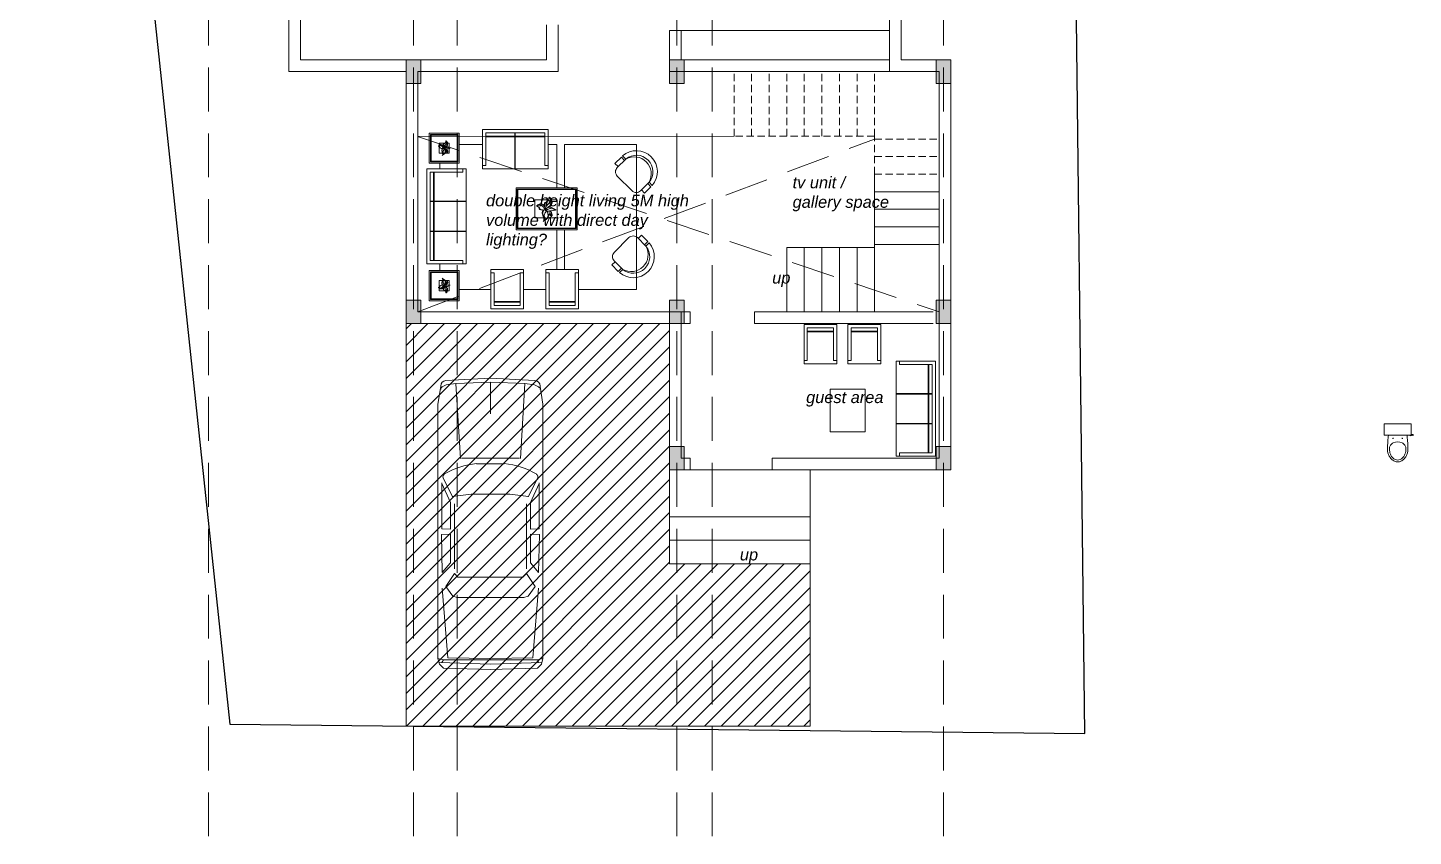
# Model space of a CAD drawing. Header units: millimetres. Extents: x 183967 to 694302, y -13937 to 57963.
# Drawn here: x 331391 to 355049, y 6747 to 20551 of the extents above; entities that cross this region are included whole.
import ezdxf

# ---------------------------------------------------------------- set-up
doc = ezdxf.new("R2010")
doc.units = ezdxf.units.MM
doc.header["$MEASUREMENT"] = 0
doc.linetypes.add('DASHED', pattern=[0.75, 0.5, -0.25])
doc.layers.add('FURNITURE', color=253, linetype='Continuous', lineweight=5)
doc.layers.add('OP-MOB-MOVIL', color=8, linetype='Continuous')
doc.styles.get("Standard").update_dxf_attribs({"font": 'arial.ttf'})

# ---------------------------------------------------------------- blocks, each defined once
blk = doc.blocks.new('A$C250B5F84')
at = {"layer": 'FURNITURE', "color": 251, "true_color": 0x636466}
for p, q in [((-2.629, 0.82), (-2.629, 1.491)), ((-2.629, 1.491), (-1.512, 1.491)), ((-2.573, 0.876), (-2.573, 1.435)), ((-2.573, 1.435), (-2.078, 1.435)), ((-2.078, 0.82), (-2.078, 1.435)), ((-2.071, 0.82), (-2.071, 1.435)), ((-2.071, 1.435), (-1.568, 1.435)), ((-1.568, 1.435), (-1.568, 0.876)), ((-1.512, 1.491), (-1.512, 0.82)), ((-3.383, 1.207), (-3.385, 1.206)), ((-3.385, 1.206), (-3.378, 1.202)), ((-3.378, 1.214), (-3.383, 1.207)), ((-3.37, 1.219), (-3.378, 1.214)), ((-3.378, 1.202), (-3.371, 1.201)), ((-3.364, 1.217), (-3.371, 1.212)), ((-3.371, 1.212), (-3.371, 1.211)), ((-3.371, 1.201), (-3.364, 1.199)), ((-3.363, 1.225), (-3.37, 1.219)), ((-3.344, 1.217), (-3.364, 1.217)), ((-3.364, 1.199), (-3.361, 1.192)), ((-3.357, 1.228), (-3.363, 1.225)), ((-3.361, 1.192), (-3.357, 1.179)), ((-3.349, 1.23), (-3.357, 1.228)), ((-3.342, 1.229), (-3.349, 1.23)), ((-3.338, 1.216), (-3.344, 1.217)), ((-3.334, 1.228), (-3.342, 1.229)), ((-3.331, 1.212), (-3.338, 1.216)), ((-3.328, 1.226), (-3.334, 1.228)), ((-3.324, 1.207), (-3.331, 1.212)), ((-3.321, 1.222), (-3.328, 1.226)), ((-3.318, 1.2), (-3.324, 1.207)), ((-3.314, 1.217), (-3.321, 1.222)), ((-3.309, 1.187), (-3.318, 1.2)), ((-3.303, 1.203), (-3.314, 1.217)), ((-3.302, 1.181), (-3.309, 1.187)), ((-3.304, 1.221), (-3.305, 1.215)), ((-3.305, 1.215), (-3.304, 1.208)), ((-3.303, 1.229), (-3.304, 1.221)), ((-3.304, 1.208), (-3.303, 1.2)), ((-3.302, 1.236), (-3.303, 1.229)), ((-3.296, 1.183), (-3.303, 1.203)), ((-3.303, 1.2), (-3.302, 1.196)), ((-3.296, 1.243), (-3.302, 1.236)), ((-3.276, 1.256), (-3.296, 1.243)), ((-3.294, 1.176), (-3.296, 1.183)), ((-3.264, 1.195), (-3.291, 1.177)), ((-3.291, 1.186), (-3.287, 1.193)), ((-3.287, 1.193), (-3.277, 1.214)), ((-3.277, 1.214), (-3.273, 1.22)), ((-3.27, 1.259), (-3.276, 1.256)), ((-3.273, 1.22), (-3.266, 1.227)), ((-3.273, 1.189), (-3.267, 1.196)), ((-3.263, 1.265), (-3.27, 1.259)), ((-3.267, 1.196), (-3.247, 1.209)), ((-3.266, 1.227), (-3.26, 1.232)), ((-3.257, 1.197), (-3.264, 1.195)), ((-3.258, 1.285), (-3.263, 1.272)), ((-3.263, 1.272), (-3.263, 1.265)), ((-3.26, 1.232), (-3.254, 1.239)), ((-3.257, 1.292), (-3.258, 1.285)), ((-3.254, 1.299), (-3.257, 1.292)), ((-3.243, 1.197), (-3.257, 1.197)), ((-3.248, 1.294), (-3.254, 1.298)), ((-3.254, 1.239), (-3.251, 1.246)), ((-3.251, 1.246), (-3.25, 1.253)), ((-3.248, 1.26), (-3.25, 1.265)), ((-3.25, 1.253), (-3.248, 1.26)), ((-3.242, 1.28), (-3.248, 1.294)), ((-3.247, 1.209), (-3.241, 1.216)), ((-3.19, 1.167), (-3.243, 1.197)), ((-3.239, 1.274), (-3.242, 1.28)), ((-3.241, 1.216), (-3.235, 1.224)), ((-3.236, 1.267), (-3.239, 1.274)), ((-3.232, 1.254), (-3.236, 1.267)), ((-3.235, 1.224), (-3.232, 1.237)), ((-3.232, 1.237), (-3.232, 1.254)), ((-2.573, 1.379), (-2.078, 1.379)), ((-2.573, 1.365), (-2.078, 1.365)), ((-2.071, 1.379), (-1.568, 1.379)), ((-2.071, 1.365), (-1.568, 1.365)), ((-3.357, 1.179), (-3.35, 1.173)), ((-3.35, 1.173), (-3.338, 1.169)), ((-3.338, 1.169), (-3.323, 1.167)), ((-3.325, 1.147), (-3.328, 1.14)), ((-3.328, 1.14), (-3.328, 1.133)), ((-3.328, 1.133), (-3.323, 1.12)), ((-3.322, 1.153), (-3.325, 1.147)), ((-3.323, 1.167), (-3.31, 1.169)), ((-3.323, 1.12), (-3.32, 1.113)), ((-3.318, 1.161), (-3.322, 1.153)), ((-3.32, 1.113), (-3.319, 1.106)), ((-3.319, 1.106), (-3.315, 1.1)), ((-3.311, 1.166), (-3.318, 1.161)), ((-3.312, 1.053), (-3.318, 1.048)), ((-3.315, 1.1), (-3.313, 1.086)), ((-3.313, 1.086), (-3.311, 1.08)), ((-3.309, 1.06), (-3.312, 1.053)), ((-3.304, 1.169), (-3.311, 1.166)), ((-3.311, 1.08), (-3.309, 1.066)), ((-3.31, 1.169), (-3.303, 1.169)), ((-3.309, 1.057), (-3.31, 1.056)), ((-3.309, 1.066), (-3.309, 1.06)), ((-3.302, 1.063), (-3.309, 1.057)), ((-3.304, 1.12), (-3.305, 1.113)), ((-3.305, 1.113), (-3.305, 1.106)), ((-3.305, 1.106), (-3.303, 1.1)), ((-3.298, 1.133), (-3.304, 1.12)), ((-3.303, 1.169), (-3.295, 1.173)), ((-3.303, 1.1), (-3.301, 1.086)), ((-3.295, 1.174), (-3.302, 1.181)), ((-3.301, 1.064), (-3.302, 1.063)), ((-3.301, 1.086), (-3.301, 1.084)), ((-3.294, 1.07), (-3.301, 1.064)), ((-3.293, 1.14), (-3.298, 1.133)), ((-3.295, 1.173), (-3.292, 1.176)), ((-3.295, 1.173), (-3.294, 1.167)), ((-3.294, 1.167), (-3.29, 1.153)), ((-3.287, 1.074), (-3.294, 1.07)), ((-3.291, 1.177), (-3.293, 1.176)), ((-3.293, 1.176), (-3.29, 1.169)), ((-3.293, 1.174), (-3.287, 1.168)), ((-3.29, 1.147), (-3.293, 1.14)), ((-3.29, 1.174), (-3.276, 1.172)), ((-3.29, 1.169), (-3.279, 1.156)), ((-3.29, 1.153), (-3.29, 1.147)), ((-3.287, 1.168), (-3.281, 1.162)), ((-3.274, 1.087), (-3.287, 1.074)), ((-3.281, 1.162), (-3.274, 1.158)), ((-3.279, 1.156), (-3.273, 1.148)), ((-3.276, 1.172), (-3.27, 1.173)), ((-3.274, 1.158), (-3.267, 1.157)), ((-3.272, 1.094), (-3.274, 1.087)), ((-3.273, 1.148), (-3.271, 1.141)), ((-3.269, 1.101), (-3.272, 1.094)), ((-3.271, 1.141), (-3.27, 1.134)), ((-3.27, 1.173), (-3.262, 1.176)), ((-3.27, 1.134), (-3.267, 1.128)), ((-3.266, 1.114), (-3.269, 1.101)), ((-3.267, 1.157), (-3.26, 1.157)), ((-3.267, 1.128), (-3.267, 1.121)), ((-3.267, 1.121), (-3.266, 1.114)), ((-3.263, 1.122), (-3.264, 1.122)), ((-3.256, 1.121), (-3.263, 1.122)), ((-3.262, 1.176), (-3.255, 1.179)), ((-3.26, 1.157), (-3.252, 1.158)), ((-3.258, 1.143), (-3.256, 1.137)), ((-3.256, 1.137), (-3.25, 1.132)), ((-3.25, 1.119), (-3.256, 1.121)), ((-3.255, 1.179), (-3.248, 1.181)), ((-3.252, 1.158), (-3.245, 1.158)), ((-3.25, 1.152), (-3.243, 1.148)), ((-3.25, 1.132), (-3.243, 1.127)), ((-3.243, 1.112), (-3.25, 1.119)), ((-3.248, 1.181), (-3.242, 1.181)), ((-3.245, 1.158), (-3.19, 1.167)), ((-3.243, 1.148), (-3.238, 1.14)), ((-3.243, 1.127), (-3.238, 1.121)), ((-3.237, 1.105), (-3.243, 1.112)), ((-3.242, 1.181), (-3.235, 1.178)), ((-3.238, 1.14), (-3.235, 1.133)), ((-3.236, 1.099), (-3.237, 1.105)), ((-3.233, 1.105), (-3.236, 1.099)), ((-3.235, 1.133), (-3.233, 1.127)), ((-3.233, 1.127), (-3.232, 1.12)), ((-3.232, 1.112), (-3.233, 1.105)), ((-3.232, 1.12), (-3.232, 1.112)), ((-0.184, 0.987), (-0.238, 1.042)), ((-3.58, -0.801), (-3.58, 0.819)), ((-2.91, 0.819), (-3.58, 0.819)), ((-2.966, 0.763), (-3.524, 0.763)), ((-3.524, 0.763), (-3.524, 0.268)), ((-3.468, 0.763), (-3.468, 0.268)), ((-3.455, 0.763), (-3.455, 0.268)), ((-2.966, 0.763), (-2.966, 0.819)), ((-2.91, 0.268), (-2.91, 0.819)), ((-2.573, 0.876), (-2.629, 0.876)), ((-2.071, 0.82), (-2.629, 0.82)), ((-1.894, 0.82), (-2.078, 0.82)), ((-1.512, 0.82), (-1.894, 0.82)), ((-1.512, 0.876), (-1.568, 0.876)), ((0.268, 0.535), (0.214, 0.59)), ((-2.91, 0.268), (-3.524, 0.268)), ((-3.524, 0.26), (-3.524, 0.268)), ((-2.91, 0.26), (-3.524, 0.26)), ((-3.524, -0.243), (-3.524, 0.26)), ((-3.468, -0.243), (-3.468, 0.26)), ((-3.455, -0.243), (-3.455, 0.26)), ((-2.91, 0.26), (-2.91, 0.268)), ((-2.91, -0.243), (-2.91, 0.26)), ((-1.562, 0.243), (-1.571, 0.232)), ((-1.528, 0.265), (-1.562, 0.243)), ((-1.517, 0.271), (-1.528, 0.265)), ((-1.506, 0.28), (-1.517, 0.271)), ((-1.498, 0.313), (-1.506, 0.291)), ((-1.506, 0.291), (-1.506, 0.28)), ((-1.5, 0.226), (-1.491, 0.237)), ((-1.497, 0.325), (-1.498, 0.313)), ((-1.491, 0.338), (-1.497, 0.325)), ((-1.482, 0.328), (-1.491, 0.336)), ((-1.491, 0.237), (-1.485, 0.248)), ((-1.485, 0.248), (-1.484, 0.259)), ((-1.482, 0.273), (-1.484, 0.28)), ((-1.484, 0.259), (-1.482, 0.273)), ((-1.471, 0.306), (-1.482, 0.328)), ((-1.467, 0.295), (-1.471, 0.306)), ((-1.461, 0.284), (-1.467, 0.295)), ((-1.454, 0.261), (-1.461, 0.284)), ((-1.454, 0.233), (-1.454, 0.261)), ((-1.707, 0.183), (-1.709, 0.181)), ((-1.709, 0.181), (-1.698, 0.176)), ((-1.698, 0.194), (-1.707, 0.183)), ((-1.684, 0.204), (-1.698, 0.194)), ((-1.698, 0.176), (-1.686, 0.174)), ((-1.675, 0.2), (-1.686, 0.193)), ((-1.686, 0.193), (-1.686, 0.191)), ((-1.686, 0.174), (-1.675, 0.17)), ((-1.673, 0.213), (-1.684, 0.204)), ((-1.642, 0.2), (-1.675, 0.2)), ((-1.675, 0.17), (-1.67, 0.159)), ((-1.662, 0.219), (-1.673, 0.213)), ((-1.67, 0.159), (-1.662, 0.137)), ((-1.649, 0.222), (-1.662, 0.219)), ((-1.662, 0.137), (-1.651, 0.127)), ((-1.651, 0.127), (-1.632, 0.121)), ((-1.638, 0.22), (-1.649, 0.222)), ((-1.631, 0.198), (-1.642, 0.2)), ((-1.625, 0.219), (-1.638, 0.22)), ((-1.632, 0.121), (-1.606, 0.116)), ((-1.619, 0.193), (-1.631, 0.198)), ((-1.614, 0.215), (-1.625, 0.219)), ((-1.608, 0.183), (-1.619, 0.193)), ((-1.603, 0.209), (-1.614, 0.215)), ((-1.61, 0.083), (-1.614, 0.072)), ((-1.614, 0.072), (-1.614, 0.061)), ((-1.614, 0.061), (-1.606, 0.038)), ((-1.604, 0.094), (-1.61, 0.083)), ((-1.597, 0.172), (-1.608, 0.183)), ((-1.606, 0.116), (-1.584, 0.12)), ((-1.606, 0.038), (-1.601, 0.027)), ((-1.597, 0.107), (-1.604, 0.094)), ((-1.591, 0.2), (-1.603, 0.209)), ((-1.601, 0.027), (-1.599, 0.016)), ((-1.599, 0.016), (-1.593, 0.005)), ((-1.582, 0.15), (-1.597, 0.172)), ((-1.586, 0.114), (-1.597, 0.107)), ((-1.593, 0.005), (-1.59, -0.018)), ((-1.573, 0.178), (-1.591, 0.2)), ((-1.575, 0.12), (-1.586, 0.114)), ((-1.584, 0.12), (-1.573, 0.12)), ((-1.571, 0.141), (-1.582, 0.15)), ((-1.575, 0.207), (-1.577, 0.196)), ((-1.577, 0.196), (-1.575, 0.185)), ((-1.575, 0.038), (-1.577, 0.027)), ((-1.577, 0.027), (-1.577, 0.016)), ((-1.577, 0.016), (-1.573, 0.005)), ((-1.573, 0.22), (-1.575, 0.207)), ((-1.575, 0.185), (-1.573, 0.172)), ((-1.564, 0.061), (-1.575, 0.038)), ((-1.571, 0.232), (-1.573, 0.22)), ((-1.562, 0.144), (-1.573, 0.178)), ((-1.573, 0.172), (-1.571, 0.165)), ((-1.573, 0.12), (-1.56, 0.127)), ((-1.573, 0.005), (-1.569, -0.018)), ((-1.56, 0.129), (-1.571, 0.141)), ((-1.556, 0.072), (-1.564, 0.061)), ((-1.558, 0.131), (-1.562, 0.144)), ((-1.56, 0.127), (-1.554, 0.131)), ((-1.56, 0.127), (-1.558, 0.116)), ((-1.558, 0.116), (-1.551, 0.094)), ((-1.552, 0.133), (-1.556, 0.131)), ((-1.556, 0.131), (-1.551, 0.12)), ((-1.556, 0.129), (-1.547, 0.118)), ((-1.551, 0.083), (-1.556, 0.072)), ((-1.508, 0.163), (-1.552, 0.133)), ((-1.552, 0.148), (-1.547, 0.161)), ((-1.551, 0.129), (-1.528, 0.126)), ((-1.551, 0.12), (-1.532, 0.098)), ((-1.551, 0.094), (-1.551, 0.083)), ((-1.547, 0.161), (-1.53, 0.194)), ((-1.547, 0.118), (-1.536, 0.109)), ((-1.536, 0.109), (-1.525, 0.101)), ((-1.532, 0.098), (-1.523, 0.085)), ((-1.53, 0.194), (-1.523, 0.206)), ((-1.528, 0.126), (-1.517, 0.127)), ((-1.525, 0.101), (-1.513, 0.1)), ((-1.523, 0.206), (-1.511, 0.217)), ((-1.523, 0.154), (-1.513, 0.165)), ((-1.523, 0.085), (-1.519, 0.074)), ((-1.515, 0.007), (-1.521, -0.005)), ((-1.519, 0.074), (-1.517, 0.062)), ((-1.517, 0.127), (-1.504, 0.131)), ((-1.517, 0.062), (-1.513, 0.051)), ((-1.511, 0.029), (-1.515, 0.007)), ((-1.513, 0.165), (-1.48, 0.187)), ((-1.513, 0.1), (-1.5, 0.1)), ((-1.513, 0.051), (-1.513, 0.04)), ((-1.513, 0.04), (-1.511, 0.029)), ((-1.511, 0.217), (-1.5, 0.226)), ((-1.497, 0.167), (-1.508, 0.163)), ((-1.506, 0.042), (-1.508, 0.042)), ((-1.495, 0.04), (-1.506, 0.042)), ((-1.504, 0.131), (-1.493, 0.137)), ((-1.5, 0.1), (-1.487, 0.101)), ((-1.498, 0.077), (-1.495, 0.066)), ((-1.472, 0.167), (-1.497, 0.167)), ((-1.495, 0.066), (-1.484, 0.059)), ((-1.484, 0.036), (-1.495, 0.04)), ((-1.493, 0.137), (-1.482, 0.141)), ((-1.487, 0.101), (-1.476, 0.101)), ((-1.484, 0.092), (-1.472, 0.085)), ((-1.484, 0.059), (-1.472, 0.049)), ((-1.472, 0.025), (-1.484, 0.036)), ((-1.482, 0.141), (-1.471, 0.141)), ((-1.48, 0.187), (-1.469, 0.198)), ((-1.476, 0.101), (-1.385, 0.117)), ((-1.385, 0.117), (-1.472, 0.167)), ((-1.472, 0.085), (-1.465, 0.072)), ((-1.472, 0.049), (-1.465, 0.04)), ((-1.463, 0.014), (-1.472, 0.025)), ((-1.471, 0.141), (-1.459, 0.135)), ((-1.469, 0.198), (-1.459, 0.211)), ((-1.465, 0.072), (-1.459, 0.061)), ((-1.461, 0.003), (-1.463, 0.014)), ((-1.456, 0.014), (-1.461, 0.003)), ((-1.459, 0.211), (-1.454, 0.233)), ((-1.459, 0.061), (-1.456, 0.049)), ((-1.456, 0.049), (-1.454, 0.038)), ((-1.454, 0.025), (-1.456, 0.014)), ((-1.454, 0.038), (-1.454, 0.025)), ((-1.588, -0.073), (-1.597, -0.081)), ((-1.59, -0.018), (-1.586, -0.029)), ((-1.582, -0.062), (-1.588, -0.073)), ((-1.586, -0.029), (-1.582, -0.051)), ((-1.582, -0.066), (-1.584, -0.068)), ((-1.582, -0.051), (-1.582, -0.062)), ((-1.571, -0.057), (-1.582, -0.066)), ((-1.569, -0.055), (-1.571, -0.057)), ((-1.569, -0.018), (-1.569, -0.021)), ((-1.558, -0.045), (-1.569, -0.055)), ((-1.547, -0.038), (-1.558, -0.045)), ((-1.525, -0.016), (-1.547, -0.038)), ((-1.521, -0.005), (-1.525, -0.016)), ((-2.91, -0.243), (-3.524, -0.243)), ((-3.524, -0.25), (-3.524, -0.243)), ((-3.524, -0.745), (-3.524, -0.25)), ((-2.91, -0.25), (-3.524, -0.25)), ((-3.468, -0.745), (-3.468, -0.25)), ((-3.455, -0.745), (-3.455, -0.25)), ((-2.91, -0.25), (-2.91, -0.243)), ((-2.91, -0.25), (-2.91, -0.801)), ((0.214, -0.445), (0.16, -0.5)), ((-3.376, -0.801), (-3.58, -0.801)), ((-2.966, -0.745), (-3.524, -0.745)), ((-2.91, -0.801), (-3.376, -0.801)), ((-2.966, -0.745), (-2.966, -0.801)), ((-2.49, -1.571), (-2.49, -0.9)), ((-2.49, -0.9), (-1.931, -0.9)), ((-1.931, -0.9), (-1.931, -1.571)), ((-1.55, -1.571), (-1.55, -0.9)), ((-1.55, -0.9), (-0.991, -0.9)), ((-0.991, -0.9), (-0.991, -1.571)), ((-0.237, -0.897), (-0.292, -0.952)), ((-3.361, -1.192), (-3.357, -1.179)), ((-3.357, -1.179), (-3.35, -1.173)), ((-3.35, -1.173), (-3.338, -1.169)), ((-3.338, -1.169), (-3.323, -1.167)), ((-3.328, -1.133), (-3.323, -1.12)), ((-3.328, -1.14), (-3.328, -1.133)), ((-3.325, -1.147), (-3.328, -1.14)), ((-3.322, -1.153), (-3.325, -1.147)), ((-3.323, -1.12), (-3.32, -1.113)), ((-3.323, -1.167), (-3.31, -1.169)), ((-3.318, -1.161), (-3.322, -1.153)), ((-3.32, -1.113), (-3.319, -1.106)), ((-3.319, -1.106), (-3.315, -1.1)), ((-3.312, -1.053), (-3.318, -1.048)), ((-3.311, -1.166), (-3.318, -1.161)), ((-3.315, -1.1), (-3.313, -1.086)), ((-3.313, -1.086), (-3.311, -1.08)), ((-3.309, -1.06), (-3.312, -1.053)), ((-3.311, -1.08), (-3.309, -1.066)), ((-3.304, -1.169), (-3.311, -1.166)), ((-3.309, -1.057), (-3.31, -1.056)), ((-3.31, -1.169), (-3.303, -1.169)), ((-3.302, -1.063), (-3.309, -1.057)), ((-3.309, -1.066), (-3.309, -1.06)), ((-3.302, -1.181), (-3.309, -1.187)), ((-3.305, -1.106), (-3.303, -1.1)), ((-3.305, -1.113), (-3.305, -1.106)), ((-3.304, -1.12), (-3.305, -1.113)), ((-3.298, -1.133), (-3.304, -1.12)), ((-3.303, -1.1), (-3.301, -1.086)), ((-3.303, -1.169), (-3.295, -1.173)), ((-3.301, -1.064), (-3.302, -1.063)), ((-3.295, -1.174), (-3.302, -1.181)), ((-3.294, -1.07), (-3.301, -1.064)), ((-3.301, -1.086), (-3.301, -1.084)), ((-3.293, -1.14), (-3.298, -1.133)), ((-3.294, -1.176), (-3.296, -1.183)), ((-3.295, -1.173), (-3.294, -1.167)), ((-3.295, -1.173), (-3.292, -1.176)), ((-3.287, -1.074), (-3.294, -1.07)), ((-3.294, -1.167), (-3.29, -1.153)), ((-3.29, -1.147), (-3.293, -1.14)), ((-3.293, -1.174), (-3.287, -1.168)), ((-3.293, -1.176), (-3.29, -1.169)), ((-3.291, -1.177), (-3.293, -1.176)), ((-3.264, -1.195), (-3.291, -1.177)), ((-3.29, -1.153), (-3.29, -1.147)), ((-3.29, -1.169), (-3.279, -1.156)), ((-3.29, -1.174), (-3.276, -1.172)), ((-3.274, -1.087), (-3.287, -1.074)), ((-3.287, -1.168), (-3.281, -1.162)), ((-3.281, -1.162), (-3.274, -1.158)), ((-3.279, -1.156), (-3.273, -1.148)), ((-3.276, -1.172), (-3.27, -1.173)), ((-3.272, -1.094), (-3.274, -1.087)), ((-3.274, -1.158), (-3.267, -1.157)), ((-3.273, -1.148), (-3.271, -1.141)), ((-3.269, -1.101), (-3.272, -1.094)), ((-3.271, -1.141), (-3.27, -1.134)), ((-3.27, -1.134), (-3.267, -1.128)), ((-3.27, -1.173), (-3.262, -1.176)), ((-3.266, -1.114), (-3.269, -1.101)), ((-3.267, -1.121), (-3.266, -1.114)), ((-3.267, -1.128), (-3.267, -1.121)), ((-3.267, -1.157), (-3.26, -1.157)), ((-3.263, -1.122), (-3.264, -1.122)), ((-3.256, -1.121), (-3.263, -1.122)), ((-3.262, -1.176), (-3.255, -1.179)), ((-3.26, -1.157), (-3.252, -1.158)), ((-3.258, -1.143), (-3.256, -1.137)), ((-3.25, -1.119), (-3.256, -1.121)), ((-3.256, -1.137), (-3.25, -1.132)), ((-3.255, -1.179), (-3.248, -1.181)), ((-3.252, -1.158), (-3.245, -1.158)), ((-3.243, -1.112), (-3.25, -1.119)), ((-3.25, -1.132), (-3.243, -1.127)), ((-3.25, -1.152), (-3.243, -1.148)), ((-3.248, -1.181), (-3.242, -1.181)), ((-3.245, -1.158), (-3.19, -1.167)), ((-3.237, -1.105), (-3.243, -1.112)), ((-3.243, -1.127), (-3.238, -1.121)), ((-3.243, -1.148), (-3.238, -1.14)), ((-3.19, -1.167), (-3.243, -1.197)), ((-3.242, -1.181), (-3.235, -1.178)), ((-3.238, -1.14), (-3.235, -1.133)), ((-3.236, -1.099), (-3.237, -1.105)), ((-3.233, -1.105), (-3.236, -1.099)), ((-3.235, -1.133), (-3.233, -1.127)), ((-3.232, -1.112), (-3.233, -1.105)), ((-3.233, -1.127), (-3.232, -1.12)), ((-3.232, -1.12), (-3.232, -1.112)), ((-2.49, -0.956), (-2.434, -0.956)), ((-2.434, -1.515), (-2.434, -0.956)), ((-1.987, -0.956), (-1.987, -1.515)), ((-1.987, -0.956), (-1.931, -0.956)), ((-1.55, -0.956), (-1.494, -0.956)), ((-1.494, -1.515), (-1.494, -0.956)), ((-1.047, -0.956), (-1.047, -1.515)), ((-1.047, -0.956), (-0.991, -0.956)), ((-3.385, -1.206), (-3.378, -1.202)), ((-3.383, -1.207), (-3.385, -1.206)), ((-3.378, -1.214), (-3.383, -1.207)), ((-3.378, -1.202), (-3.371, -1.201)), ((-3.37, -1.219), (-3.378, -1.214)), ((-3.371, -1.201), (-3.364, -1.199)), ((-3.371, -1.212), (-3.371, -1.211)), ((-3.364, -1.217), (-3.371, -1.212)), ((-3.363, -1.225), (-3.37, -1.219)), ((-3.364, -1.199), (-3.361, -1.192)), ((-3.344, -1.217), (-3.364, -1.217)), ((-3.357, -1.228), (-3.363, -1.225)), ((-3.349, -1.23), (-3.357, -1.228)), ((-3.342, -1.229), (-3.349, -1.23)), ((-3.338, -1.216), (-3.344, -1.217)), ((-3.334, -1.228), (-3.342, -1.229)), ((-3.331, -1.212), (-3.338, -1.216)), ((-3.328, -1.226), (-3.334, -1.228)), ((-3.324, -1.207), (-3.331, -1.212)), ((-3.321, -1.222), (-3.328, -1.226)), ((-3.318, -1.2), (-3.324, -1.207)), ((-3.314, -1.217), (-3.321, -1.222)), ((-3.309, -1.187), (-3.318, -1.2)), ((-3.303, -1.203), (-3.314, -1.217)), ((-3.305, -1.215), (-3.304, -1.208)), ((-3.304, -1.221), (-3.305, -1.215)), ((-3.304, -1.208), (-3.303, -1.2)), ((-3.303, -1.229), (-3.304, -1.221)), ((-3.296, -1.183), (-3.303, -1.203)), ((-3.303, -1.2), (-3.302, -1.196)), ((-3.302, -1.236), (-3.303, -1.229)), ((-3.296, -1.243), (-3.302, -1.236)), ((-3.276, -1.256), (-3.296, -1.243)), ((-3.291, -1.186), (-3.287, -1.193)), ((-3.287, -1.193), (-3.277, -1.214)), ((-3.277, -1.214), (-3.273, -1.22)), ((-3.27, -1.259), (-3.276, -1.256)), ((-3.273, -1.189), (-3.267, -1.196)), ((-3.273, -1.22), (-3.266, -1.227)), ((-3.263, -1.265), (-3.27, -1.259)), ((-3.267, -1.196), (-3.247, -1.209)), ((-3.266, -1.227), (-3.26, -1.232)), ((-3.257, -1.197), (-3.264, -1.195)), ((-3.263, -1.272), (-3.263, -1.265)), ((-3.258, -1.285), (-3.263, -1.272)), ((-3.26, -1.232), (-3.254, -1.239)), ((-3.257, -1.292), (-3.258, -1.285)), ((-3.243, -1.197), (-3.257, -1.197)), ((-3.254, -1.299), (-3.257, -1.292)), ((-3.254, -1.239), (-3.251, -1.246)), ((-3.248, -1.294), (-3.254, -1.298)), ((-3.251, -1.246), (-3.25, -1.253)), ((-3.25, -1.253), (-3.248, -1.26)), ((-3.248, -1.26), (-3.25, -1.265)), ((-3.242, -1.28), (-3.248, -1.294)), ((-3.247, -1.209), (-3.241, -1.216)), ((-3.239, -1.274), (-3.242, -1.28)), ((-3.241, -1.216), (-3.235, -1.224)), ((-3.236, -1.267), (-3.239, -1.274)), ((-3.232, -1.254), (-3.236, -1.267)), ((-3.235, -1.224), (-3.232, -1.237)), ((-3.232, -1.237), (-3.232, -1.254)), ((-1.931, -1.571), (-2.49, -1.571)), ((-1.987, -1.445), (-2.434, -1.445)), ((-1.987, -1.459), (-2.434, -1.459)), ((-1.987, -1.515), (-2.434, -1.515)), ((-0.991, -1.571), (-1.55, -1.571)), ((-1.047, -1.445), (-1.494, -1.445)), ((-1.047, -1.459), (-1.494, -1.459)), ((-1.047, -1.515), (-1.494, -1.515))]:
    blk.add_line(p, q, dxfattribs=at)
for points in [[(-3.54, 0.918), (-3.027, 0.918), (-3.027, 1.431), (-3.54, 1.431)], [(-3.517, 0.941), (-3.05, 0.941), (-3.05, 1.408), (-3.517, 1.408)], [(-3.511, 0.946), (-3.055, 0.946), (-3.055, 1.402), (-3.511, 1.402)], [(-3.506, 0.952), (-3.061, 0.952), (-3.061, 1.397), (-3.506, 1.397)], [(-3.369, 1.089), (-3.198, 1.089), (-3.198, 1.26), (-3.369, 1.26)], [(-2.058, -0.219), (-2.058, 0.493), (-1.013, 0.493), (-1.013, -0.219)], [(-2.039, -0.2), (-2.039, 0.474), (-1.032, 0.474), (-1.032, -0.2)], [(-2.034, -0.195), (-2.034, 0.47), (-1.037, 0.47), (-1.037, -0.195)], [(-2.029, -0.191), (-2.029, 0.465), (-1.041, 0.465), (-1.041, -0.191)], [(-3.54, -0.918), (-3.027, -0.918), (-3.027, -1.431), (-3.54, -1.431)], [(-3.517, -0.941), (-3.05, -0.941), (-3.05, -1.408), (-3.517, -1.408)], [(-3.511, -0.946), (-3.055, -0.946), (-3.055, -1.402), (-3.511, -1.402)], [(-3.506, -0.952), (-3.061, -0.952), (-3.061, -1.397), (-3.506, -1.397)], [(-3.369, -1.089), (-3.198, -1.089), (-3.198, -1.26), (-3.369, -1.26)]]:
    blk.add_lwpolyline(points, close=True, dxfattribs=at)
for points in [[(-3.261, 1.122), (-3.253, 1.122), (-3.245, 1.12), (-3.236, 1.112), (-3.231, 1.106), (-3.23, 1.099), (-3.226, 1.106), (-3.225, 1.112), (-3.225, 1.12), (-3.226, 1.127), (-3.227, 1.13), (-3.23, 1.137), (-3.232, 1.14), (-3.237, 1.148), (-3.251, 1.157), (-3.232, 1.159), (-3.184, 1.168), (-3.237, 1.197), (-3.251, 1.197), (-3.267, 1.189), (-3.251, 1.203), (-3.241, 1.21), (-3.229, 1.224), (-3.226, 1.238), (-3.226, 1.254), (-3.231, 1.268), (-3.235, 1.278), (-3.24, 1.288), (-3.243, 1.294), (-3.25, 1.3), (-3.252, 1.292), (-3.253, 1.289), (-3.253, 1.285), (-3.257, 1.272), (-3.257, 1.272), (-3.257, 1.265), (-3.261, 1.263), (-3.271, 1.256), (-3.281, 1.25), (-3.291, 1.243), (-3.296, 1.236), (-3.299, 1.218), (-3.297, 1.204), (-3.309, 1.217), (-3.315, 1.222), (-3.322, 1.226), (-3.337, 1.229), (-3.343, 1.23), (-3.358, 1.224), (-3.368, 1.216), (-3.372, 1.213), (-3.379, 1.205), (-3.366, 1.201), (-3.359, 1.199), (-3.351, 1.179), (-3.344, 1.173), (-3.325, 1.168), (-3.317, 1.167), (-3.306, 1.168), (-3.3, 1.169), (-3.297, 1.169), (-3.312, 1.161), (-3.32, 1.143), (-3.321, 1.133), (-3.319, 1.126), (-3.314, 1.11), (-3.309, 1.1), (-3.307, 1.086), (-3.304, 1.079), (-3.302, 1.066), (-3.3, 1.062), (-3.294, 1.064), (-3.281, 1.074), (-3.268, 1.087), (-3.262, 1.101), (-3.26, 1.114), (-3.261, 1.121)], [(-3.027, 1.238), (-2.629, 1.238)], [(-1.512, 1.238), (-1.359, 1.238), (-1.359, 0.493)], [(-1.229, 0.493), (-1.229, 1.238), (0, 1.238), (0, -1.238), (-0.991, -1.238)], [(-0.206, 0.965), (-0.26, 1.02), (-0.369, 0.911), (-0.314, 0.857)], [(-3.359, 0.826), (-3.359, 0.918)], [(0.192, 0.568), (0.246, 0.513), (0.138, 0.405), (0.083, 0.459)], [(-1.506, 0.29), (-1.735, 0.29), (-1.735, -0.018), (-1.589, -0.018)], [(-1.503, 0.042), (-1.49, 0.041), (-1.476, 0.038), (-1.462, 0.026), (-1.453, 0.016), (-1.45, 0.003), (-1.445, 0.015), (-1.443, 0.026), (-1.443, 0.039), (-1.445, 0.05), (-1.447, 0.056), (-1.452, 0.067), (-1.454, 0.072), (-1.462, 0.085), (-1.485, 0.101), (-1.455, 0.104), (-1.375, 0.118), (-1.462, 0.167), (-1.487, 0.167), (-1.513, 0.154), (-1.487, 0.176), (-1.47, 0.188), (-1.45, 0.212), (-1.444, 0.234), (-1.444, 0.262), (-1.452, 0.285), (-1.46, 0.301), (-1.467, 0.318), (-1.473, 0.329), (-1.485, 0.339), (-1.488, 0.326), (-1.489, 0.32), (-1.489, 0.314), (-1.497, 0.292), (-1.497, 0.292), (-1.497, 0.281), (-1.502, 0.276), (-1.519, 0.266), (-1.536, 0.254), (-1.552, 0.243), (-1.562, 0.232), (-1.566, 0.202), (-1.563, 0.178), (-1.582, 0.2), (-1.593, 0.209), (-1.604, 0.215), (-1.629, 0.22), (-1.64, 0.222), (-1.664, 0.213), (-1.682, 0.199), (-1.688, 0.194), (-1.699, 0.181), (-1.677, 0.173), (-1.666, 0.17), (-1.652, 0.136), (-1.641, 0.127), (-1.609, 0.118), (-1.596, 0.116), (-1.578, 0.118), (-1.568, 0.12), (-1.563, 0.12), (-1.587, 0.107), (-1.602, 0.077), (-1.604, 0.06), (-1.6, 0.049), (-1.59, 0.021), (-1.583, 0.004), (-1.579, -0.018), (-1.575, -0.029), (-1.571, -0.051), (-1.568, -0.058), (-1.558, -0.055), (-1.536, -0.038), (-1.514, -0.016), (-1.504, 0.007), (-1.501, 0.029), (-1.503, 0.04)], [(-1.528, -0.018), (-1.355, -0.018), (-1.355, 0.29), (-1.465, 0.29)], [(-1.359, -0.219), (-1.359, -0.9)], [(-1.229, -0.9), (-1.229, -0.219)], [(0.138, -0.478), (0.193, -0.423), (0.084, -0.314), (0.029, -0.369)], [(-3.359, -0.918), (-3.359, -0.801)], [(-0.259, -0.875), (-0.314, -0.93), (-0.423, -0.821), (-0.368, -0.766)], [(-3.261, -1.122), (-3.253, -1.122), (-3.245, -1.12), (-3.236, -1.112), (-3.231, -1.106), (-3.23, -1.099), (-3.226, -1.106), (-3.225, -1.112), (-3.225, -1.12), (-3.226, -1.127), (-3.227, -1.13), (-3.23, -1.137), (-3.232, -1.14), (-3.237, -1.148), (-3.251, -1.157), (-3.232, -1.159), (-3.184, -1.168), (-3.237, -1.197), (-3.251, -1.197), (-3.267, -1.189), (-3.251, -1.203), (-3.241, -1.21), (-3.229, -1.224), (-3.226, -1.238), (-3.226, -1.254), (-3.231, -1.268), (-3.235, -1.278), (-3.24, -1.288), (-3.243, -1.294), (-3.25, -1.3), (-3.252, -1.292), (-3.253, -1.289), (-3.253, -1.285), (-3.257, -1.272), (-3.257, -1.272), (-3.257, -1.265), (-3.261, -1.263), (-3.271, -1.256), (-3.281, -1.25), (-3.291, -1.243), (-3.296, -1.236), (-3.299, -1.218), (-3.297, -1.204), (-3.309, -1.217), (-3.315, -1.222), (-3.322, -1.226), (-3.337, -1.229), (-3.343, -1.23), (-3.358, -1.224), (-3.368, -1.216), (-3.372, -1.213), (-3.379, -1.205), (-3.366, -1.201), (-3.359, -1.199), (-3.351, -1.179), (-3.344, -1.173), (-3.325, -1.168), (-3.317, -1.167), (-3.306, -1.168), (-3.3, -1.169), (-3.297, -1.169), (-3.312, -1.161), (-3.32, -1.143), (-3.321, -1.133), (-3.319, -1.126), (-3.314, -1.11), (-3.309, -1.1), (-3.307, -1.086), (-3.304, -1.079), (-3.302, -1.066), (-3.3, -1.062), (-3.294, -1.064), (-3.281, -1.074), (-3.268, -1.087), (-3.262, -1.101), (-3.26, -1.114), (-3.261, -1.121)], [(-2.49, -1.238), (-3.027, -1.238)], [(-1.55, -1.238), (-1.931, -1.238)]]:
    blk.add_lwpolyline(points, dxfattribs=at)
for points in [[(-0.184, 0.987), (-0.329, 0.842, 0.414214), (-0.329, 0.697), (-0.077, 0.445, 0.414214), (0.068, 0.445), (0.214, 0.59)], [(0.214, 0.59, 0.755929), (-0.184, 0.987, 0.755929)], [(-0.237, -0.897), (-0.383, -0.752, -0.414214), (-0.383, -0.607), (-0.13, -0.355, -0.414214), (0.015, -0.355), (0.16, -0.5)], [(0.16, -0.5, -0.755929), (-0.237, -0.897, -0.755929)]]:
    blk.add_lwpolyline(points, format="xyb", dxfattribs=at)
for centre, radius, start, end in [((-0.003, 0.77), 0.359, 319.096, 130.904), ((-0.003, 0.77), 0.282, 320.2159, 129.7841), ((-0.057, -0.68), 0.359, 229.096, 40.904), ((-0.057, -0.68), 0.282, 230.2159, 39.7841)]:
    blk.add_arc(centre, radius, start, end, dxfattribs=at)
blk = doc.blocks.new('STAIRS')
at = {"color": 251, "linetype": 'DASHED', "lineweight": 5, "ltscale": 250, "true_color": 0x636466}
for p, q in [((343451, 18701), (343451, 19801)), ((343751, 18701), (343751, 19801)), ((344051, 18701), (344051, 19801)), ((344351, 18701), (344351, 19801)), ((344651, 18701), (344651, 19801)), ((344951, 18701), (344951, 19801)), ((345251, 18701), (345251, 19801)), ((345551, 18701), (345551, 19801)), ((345551, 18651), (346651, 18651)), ((345551, 18351), (346651, 18351)), ((345551, 18051), (346651, 18051))]:
    blk.add_line(p, q, dxfattribs=at)
at = {"color": 251, "lineweight": 5, "true_color": 0x636466}
for p, q in [((345551, 17751), (346651, 17751)), ((345551, 17451), (346651, 17451)), ((345551, 17151), (346651, 17151)), ((344351, 16801), (344351, 15701)), ((344651, 16801), (344651, 15701)), ((344951, 16801), (344951, 15701)), ((345251, 16801), (345251, 15701)), ((345551, 16851), (346651, 16851)), ((345551, 16801), (345551, 15701))]:
    blk.add_line(p, q, dxfattribs=at)
at = {"color": 251, "linetype": 'DASHED', "lineweight": 5, "ltscale": 250, "true_color": 0x636466}
blk.add_lwpolyline([(345551, 18051), (345551, 18701), (343151, 18701), (343151, 19801)], dxfattribs=at)
at = {"color": 251, "lineweight": 5, "true_color": 0x636466}
blk.add_lwpolyline([(344051, 15701), (344051, 16801), (345551, 16801), (345551, 18051)], dxfattribs=at)
blk = doc.blocks.new('400X250')
at = {"lineweight": 5, "transparency": 33554559}
h = blk.add_hatch(color=6, dxfattribs=at)
h.dxf.hatch_style = 1
h.paths.add_polyline_path([(347151, 13001), (346901, 13001), (346901, 13401), (347151, 13401)])
at = {"color": 6, "lineweight": 5, "transparency": 33554687}
blk.add_lwpolyline([(347151, 13001), (346901, 13001), (346901, 13401), (347151, 13401)], close=True, dxfattribs=at)
blk = doc.blocks.new('02PCAR12')
at = {"color": 0, "linetype": 'ByBlock'}
for p, q in [((-210, 34), (-211, 0)), ((-207, 37), (-210, 34)), ((-203, 38), (-207, 37)), ((-206, 37), (-207, 0)), ((-204, 34.1), (-206, 35.1)), ((-203, 38.1), (-204, 34.1)), ((-204, -34), (-204, 34)), ((-19, 38), (-203, 38)), ((-202.4, 30.8), (-203, 0)), ((-202.4, 30.8), (-152, 35)), ((-150.8, 32.3), (-157.9, 27.3)), ((-141.5, 26), (-150.8, 32.3)), ((-113.2, 35.5), (-140.8, 34.9)), ((-140.8, 34.9), (-134, 29.2)), ((-113, 29), (-113.2, 35.5)), ((-109.4, 29), (-109.2, 35.3)), ((-109.2, 35.3), (-75.9, 35.3)), ((-76.4, 35.3), (-90, 29)), ((-72.1, 34.2), (-85.9, 27.4)), ((-6, 36), (-19, 38)), ((-5, 32), (-6.4, 34.9)), ((-5, 32), (-4, 25)), ((0, 0), (-1.8, 32.2)), ((-157.9, 27.3), (-158.9, 24.1)), ((-158.9, 24.1), (-158.9, -24)), ((-141.5, 26), (-144.2, 23.5)), ((-144.2, 23.5), (-144.2, 0)), ((-91, 26), (-138, 26)), ((-134, 29), (-113, 29)), ((-90, 29), (-109.4, 29)), ((-58.3, 21.8), (-4, 25)), ((-58, 0), (-58, 21)), ((-4, 25), (-3, 0)), ((-84, -12), (-84, 12)), ((-210, -34), (-211, 0)), ((-206, -37), (-207, 0)), ((-202.4, -30.8), (-203, 0)), ((-144.2, -23.5), (-144.2, 0)), ((-62, 10), (-62, 0)), ((-62, -10), (-62, 0)), ((-58, 0), (-58, -21)), ((-3, 0), (-26, 0)), ((-4, -25), (-3, 0)), ((0, 0), (-1.8, -32.2)), ((-157.9, -27.3), (-158.9, -24.1)), ((-150.8, -32.3), (-157.9, -27.3)), ((-141.5, -26), (-150.8, -32.3)), ((-141.5, -26), (-144.2, -23.5)), ((-140.8, -34.9), (-134, -29.2)), ((-91, -26), (-138, -26)), ((-134, -29), (-113, -29)), ((-113, -29), (-113.2, -35.5)), ((-90, -29), (-109.4, -29)), ((-109.4, -29), (-109.2, -35.3)), ((-76.4, -35.3), (-90, -29)), ((-72.1, -34.2), (-85.9, -27.4)), ((-58.3, -21.8), (-4, -25)), ((-5, -32), (-4, -25)), ((-207, -37), (-210, -34)), ((-203, -38), (-207, -37)), ((-204, -34), (-206, -35)), ((-203, -38), (-204, -34)), ((-19, -38), (-203, -38)), ((-202.4, -30.7), (-152, -34.9)), ((-113.2, -35.5), (-140.8, -34.9)), ((-109.2, -35.3), (-75.9, -35.3)), ((-6, -36), (-19, -38)), ((-5, -32), (-6.4, -34.9))]:
    blk.add_line(p, q, dxfattribs=at)
for centre, radius, start, end in [((-71.4, 32.4), 2, 31.5638, 113.1257), ((-115.3, 5.4), 53.6, 4.9379, 31.5638), ((-8.2, 34), 2, 26.5651, 90), ((-5.8, 32), 4, 3.0128, 90), ((-461, -27.1), 379.1, 5.9264, 8.267), ((-115.3, -5.4), 53.6, 328.4362, 355.0621), ((-461, 27.1), 379.1, 351.733, 354.0736), ((-71.4, -32.4), 2, 246.8743, 328.4362), ((-8.2, -34), 2, 270, 333.4349), ((-5.8, -32), 4, 270, 356.9872)]:
    blk.add_arc(centre, radius, start, end, dxfattribs=at)
blk = doc.blocks.new('toilet-1')
at = {"color": 0, "linetype": 'ByBlock'}
for p, q in [((-0.23, -0.02), (-0.23, -0.212)), ((0.23, -0.02), (-0.23, -0.02)), ((-0.23, -0.212), (0.23, -0.212)), ((0.192, -0.214), (0.221, -0.225)), ((0.221, -0.225), (0.266, -0.219)), ((0.23, -0.02), (0.23, -0.212)), ((0.263, -0.2), (0.23, -0.204)), ((0.266, -0.219), (0.263, -0.2)), ((-0.089, -0.268), (-0.07, -0.268)), ((-0.079, -0.259), (-0.079, -0.278)), ((0.089, -0.268), (0.07, -0.268)), ((0.079, -0.259), (0.079, -0.278)), ((0, -0.638), (0, -0.638))]:
    blk.add_line(p, q, dxfattribs=at)
for centre, radius, start, end in [((3.527, -0.624), 3.709, 173.6925, 175.1593), ((-3.527, -0.624), 3.709, 4.8413, 6.3171), ((1.737, -0.452), 1.911, 175.7698, 180.3758), ((0.035, -0.463), 0.209, 180.3747, 194.3375), ((0.098, -0.45), 0.239, 175.8862, 195.5931), ((-0.041, -0.44), 0.0996, 145.1497, 175.881), ((-0.031, -0.446), 0.111, 113.8997, 145.1485), ((0, -0.517), 0.188, 66.0939, 113.9061), ((0.031, -0.446), 0.111, 34.8515, 66.1003), ((0.041, -0.44), 0.0996, 4.119, 34.8503), ((-0.098, -0.45), 0.239, 344.4069, 4.1138), ((-0.035, -0.463), 0.209, 345.6614, 359.6243), ((-1.737, -0.452), 1.911, 359.6242, 4.2302), ((0.055, -0.458), 0.23, 194.3353, 209.622), ((0.065, -0.452), 0.241, 209.6273, 224.5489), ((0.096, -0.45), 0.237, 195.5969, 209.3771), ((0.023, -0.491), 0.153, 209.3871, 226.5438), ((0.018, -0.499), 0.175, 224.552, 245.714), ((0.015, -0.5), 0.142, 226.5501, 246.5527), ((0, -0.538), 0.132, 245.5845, 269.8782), ((0, -0.535), 0.103, 246.5493, 270.0042), ((0, -0.535), 0.103, 269.9958, 293.4507), ((0, -0.538), 0.132, 270.1216, 294.4153), ((-0.015, -0.5), 0.142, 293.4473, 313.4499), ((-0.018, -0.499), 0.175, 294.2865, 315.4485), ((-0.023, -0.491), 0.153, 313.4562, 330.6129), ((-0.065, -0.452), 0.241, 315.4504, 330.372), ((-0.096, -0.45), 0.237, 330.6229, 344.4031), ((-0.055, -0.458), 0.23, 330.3788, 345.6655)]:
    blk.add_arc(centre, radius, start, end, dxfattribs=at)
blk = doc.blocks.new('guest sofa 01')
at = {"layer": 'FURNITURE', "color": 251, "true_color": 0x636466}
for p, q in [((366795, 18380), (366795, 20000)), ((367466, 20000), (366795, 20000)), ((367410, 19944), (366851, 19944)), ((366851, 19944), (366851, 19449)), ((366907, 19944), (366907, 19449)), ((366921, 19944), (366921, 19449)), ((367410, 19944), (367410, 20000)), ((367466, 19449), (367466, 20000)), ((367466, 19449), (366851, 19449)), ((366851, 19442), (366851, 19449)), ((367466, 19442), (366851, 19442)), ((366851, 18939), (366851, 19442)), ((366907, 18939), (366907, 19442)), ((366921, 18939), (366921, 19442)), ((367466, 19442), (367466, 19449)), ((367466, 18939), (367466, 19442)), ((367466, 18939), (366851, 18939)), ((366851, 18931), (366851, 18939)), ((366851, 18436), (366851, 18931)), ((367466, 18931), (366851, 18931)), ((366907, 18436), (366907, 18931)), ((366921, 18436), (366921, 18931)), ((367466, 18931), (367466, 18939)), ((367466, 18931), (367466, 18380)), ((367000, 18380), (366795, 18380)), ((367410, 18436), (366851, 18436)), ((367466, 18380), (367000, 18380)), ((367410, 18436), (367410, 18380)), ((367729, 17753), (367729, 18423)), ((367729, 18423), (368288, 18423)), ((367729, 18367), (367785, 18367)), ((367785, 17809), (367785, 18367)), ((368232, 18367), (368232, 17809)), ((368232, 18367), (368288, 18367)), ((368288, 18423), (368288, 17753)), ((368479, 17753), (368479, 18423)), ((368479, 18423), (369038, 18423)), ((368479, 18367), (368535, 18367)), ((368535, 17809), (368535, 18367)), ((368982, 18367), (368982, 17809)), ((368982, 18367), (369038, 18367)), ((369038, 18423), (369038, 17753)), ((368288, 17753), (367729, 17753)), ((368232, 17878), (367785, 17878)), ((368232, 17864), (367785, 17864)), ((368232, 17809), (367785, 17809)), ((369038, 17753), (368479, 17753)), ((368982, 17878), (368535, 17878)), ((368982, 17864), (368535, 17864)), ((368982, 17809), (368535, 17809))]:
    blk.add_line(p, q, dxfattribs=at)

msp = doc.modelspace()

# ---------------------------------------------------------------- hatches: boundary and pattern name
at = {"layer": 'OP-MOB-MOVIL', "ltscale": 2, "transparency": 33554623}
h = msp.add_hatch(dxfattribs=at)
h.set_pattern_fill('ANSI31', color=256, scale=1600, angle=180, style=0)
h.paths.add_polyline_path([(342351, 11401), (342351, 15501), (337851, 15501), (337851, 8628), (344751, 8628), (344751, 11401)])

# ---------------------------------------------------------------- linework, layer by layer
at = {"color": 252, "linetype": 'DASHED', "lineweight": 5, "ltscale": 1500, "true_color": 0x939598, "transparency": 33554521}
for p, q in [((334476, 6747), (334476, 34482)), ((337976, 6747), (337976, 34482)), ((338726, 6747), (338726, 34482)), ((342476, 6747), (342476, 34482)), ((343076, 6747), (343076, 34482)), ((347026, 6747), (347026, 34482)), ((338046, 18693), (346951, 15701)), ((338051, 15701), (345851, 18651))]:
    msp.add_line(p, q, dxfattribs=at)
at = {"color": 252, "lineweight": 5, "true_color": 0x939598}
for p, q in [((342551, 20501), (346107, 20501)), ((342351, 11401), (342351, 13001)), ((342351, 12201), (344751, 12201)), ((342351, 11801), (344751, 11801)), ((342351, 11401), (344751, 11401))]:
    msp.add_line(p, q, dxfattribs=at)
at = {"color": 5, "lineweight": 30}
msp.add_lwpolyline([(349440, 8501), (349064, 40693), (331391, 41074), (334841, 8661)], close=True, dxfattribs=at)
at = {"color": 2, "lineweight": 20}
msp.add_lwpolyline([(344101, 13201), (346951, 13201), (346951, 19801), (346107, 19801), (346107, 23501), (346951, 23501), (346951, 29002), (342551, 29002), (342551, 27802), (340151, 27802), (340151, 28002), (342351, 28002), (342351, 29202), (347151, 29202), (347151, 23301), (346307, 23301), (346307, 20001), (347151, 20001), (347151, 13001), (344101, 13001)], close=True, dxfattribs=at)
for points in [[(340451, 20601), (340451, 19801), (338051, 19801), (338051, 15701), (342551, 15701), (342551, 13201), (342701, 13201), (342701, 13001), (342351, 13001), (342351, 15501), (337851, 15501), (337851, 19801), (335851, 19801), (335851, 23301)], [(336051, 23301), (336051, 20001), (340251, 20001), (340251, 20601)], [(346107, 19801), (342351, 19801), (342351, 20501), (342551, 20501), (342551, 20001), (346107, 20001)], [(342551, 15701), (342701, 15701), (342701, 15501), (342551, 15501)], [(346851, 15501), (343801, 15501), (343801, 15701), (346851, 15701)]]:
    msp.add_lwpolyline(points, dxfattribs=at)
at = {"color": 252, "lineweight": 5, "true_color": 0x939598}
msp.add_lwpolyline([(343451, 18701), (338046, 18693)], dxfattribs=at)
for points in [[(344751, 13001), (342351, 13001), (342351, 15501), (337851, 15501), (337851, 8628), (344751, 8628)], [(345093, 14382), (345688, 14382), (345688, 13652), (345093, 13652)]]:
    msp.add_lwpolyline(points, close=True, dxfattribs=at)

# ---------------------------------------------------------------- block references
for name, p in [('400X250', (-9050, 6600)), ('400X250', (-4550, 6600)), ('400X250', (0, 6600)), ('STAIRS', (300, 0)), ('400X250', (-9050, 2500)), ('400X250', (-4550, 2500)), ('400X250', (0, 2500)), ('400X250', (-4550, 0)), ('400X250', (0, 0))]:
    msp.add_blockref(name, p, dxfattribs=at)
at = {"xscale": 1000, "yscale": 1000, "zscale": 1000}
msp.add_blockref('A$C250B5F84', (341787, 17322), dxfattribs=at)
at = {"color": 252, "lineweight": 5, "true_color": 0x939598, "rotation": 180}
msp.add_blockref('guest sofa 01', (713684, 33236), dxfattribs=at)
at = {"layer": 'FURNITURE', "xscale": 23.58490566036198, "yscale": 23.58490566036198, "zscale": 23.58490566036198, "rotation": 90}
msp.add_blockref('02PCAR12', (339292, 14570), dxfattribs=at)
at = {"layer": 'FURNITURE', "xscale": 1000, "yscale": 1000, "zscale": 1000}
msp.add_blockref('toilet-1', (354783, 13809), dxfattribs=at)

# ---------------------------------------------------------------- texts
at = {"color": 31, "lineweight": 30, "true_color": 0xfecc66, "char_height": 200, "attachment_point": 1}
for s, width, insert in [('{\\fArial|b0|i1|c0|p34;\\C6;tv unit / gallery space}', 1658.96, (344451, 18010)), ('{\\fArial|b0|i1|c0|p34;\\C6;double height living 5M high volume with direct day lighting? }', 3853.46, (339217, 17702)), ('{\\fArial|b0|i1|c0|p34;\\C6;up}', 348.87, (344103, 16383)), ('{\\fArial|b0|i1|c0|p34;\\C6;guest area}', 1741.73, (344682, 14343)), ('{\\fArial|b0|i1|c0|p34;\\C6;up}', 348.87, (343551, 11657))]:
    msp.add_mtext_dynamic_manual_height_columns(s, width=width, gutter_width=1, heights=[0], dxfattribs=dict(at, insert=insert))

doc.saveas('drawing.dxf')
